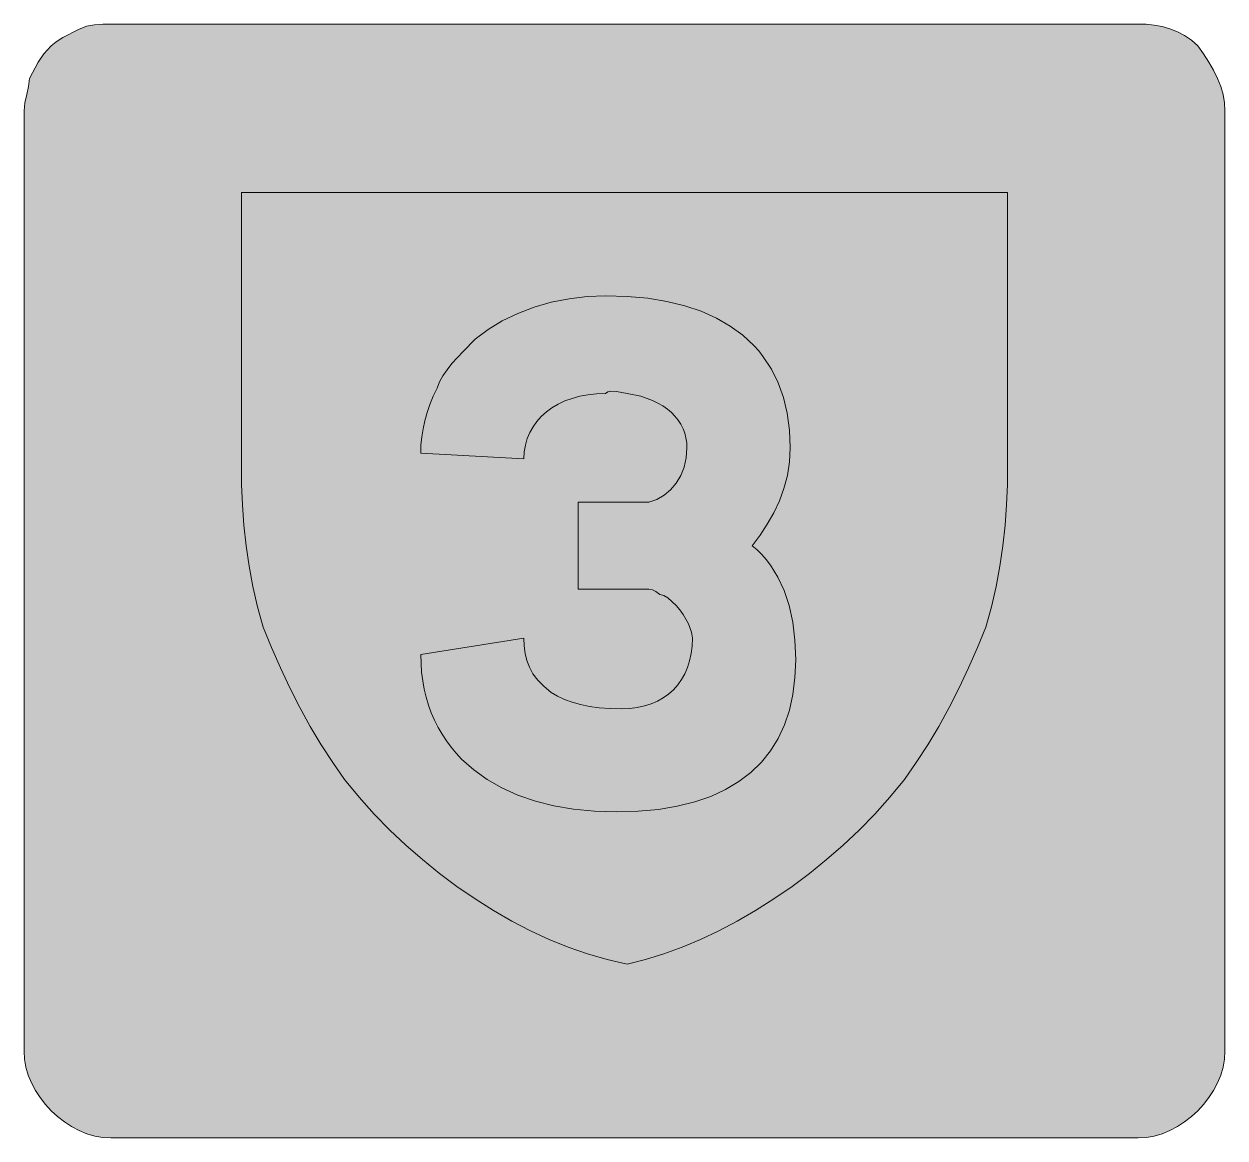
# Model space of a CAD drawing. Header units: metres. Extents: x 151 to 416, y 13 to 259.
import ezdxf

# ---------------------------------------------------------------- set-up
doc = ezdxf.new("R2010")
doc.units = ezdxf.units.M
for name, color, linetype, true_color in [('FILL_BLACK_000000', 7, 'Continuous', 0x000000), ('FILL_BLUE_0000FF', 7, 'Continuous', 0x0000ff), ('FILL_YELLOW_FFFF00', 7, 'Continuous', 0xffff00)]:
    doc.layers.add(name, color=color, linetype=linetype, true_color=true_color)

msp = doc.modelspace()

# ---------------------------------------------------------------- hatches: boundary and pattern name
at = {"layer": 'FILL_BLACK_000000', "true_color": 0x000000}
h = msp.add_hatch(color=7, dxfattribs=at)
h.dxf.hatch_style = 1
h.paths.add_polyline_path([(276.71, 84.87), (272.11, 85.33), (267.76, 86.08), (263.66, 87.12), (259.83, 88.44), (256.28, 90.04), (253.02, 91.9), (250.05, 94.02), (247.39, 96.4), (246.19, 97.68), (245.06, 99.02), (244.01, 100.42), (243.05, 101.88), (242.18, 103.4), (241.39, 104.97), (240.69, 106.6), (240.07, 108.29), (239.55, 110.03), (239.12, 111.82), (238.79, 113.67), (238.55, 115.57), (238.35, 119.52), (261.15, 123.12), (261.21, 121.37), (261.41, 119.73), (261.78, 118.16), (262.35, 116.67), (263.14, 115.23), (264.19, 113.84), (265.51, 112.47), (267.15, 111.12), (268.56, 110.28), (270.09, 109.54), (271.77, 108.93), (273.6, 108.42), (275.6, 108.03), (277.78, 107.74), (280.16, 107.58), (282.75, 107.52), (284.51, 107.59), (286.18, 107.8), (287.75, 108.14), (289.24, 108.61), (290.62, 109.2), (291.9, 109.92), (293.08, 110.76), (294.15, 111.72), (295.11, 112.79), (295.95, 113.97), (296.67, 115.25), (297.26, 116.63), (297.73, 118.12), (298.07, 119.69), (298.28, 121.36), (298.35, 123.12), (298.13, 124.41), (297.45, 126.27), (296.33, 128.35), (295.59, 129.37), (294.75, 130.32), (292.95, 131.97), (292.05, 132.51), (291.15, 132.72), (290.27, 133.41), (289.5, 133.77), (288.75, 133.92), (273.15, 133.92), (273.15, 153.12), (288.75, 153.12), (290.49, 153.73), (292.09, 154.66), (293.52, 155.86), (294.75, 157.32), (295.76, 159), (296.51, 160.88), (296.99, 162.93), (297.15, 165.12), (297.09, 166.23), (296.93, 167.31), (296.65, 168.35), (296.27, 169.36), (295.78, 170.32), (295.19, 171.24), (294.49, 172.1), (293.7, 172.92), (292.81, 173.68), (291.82, 174.38), (290.73, 175.01), (289.56, 175.58), (286.93, 176.51), (283.95, 177.12), (281.55, 177.57), (280.24, 177.63), (279.65, 177.46), (279.15, 177.12), (277.17, 177.05), (275.28, 176.85), (273.48, 176.51), (271.78, 176.05), (270.19, 175.47), (268.71, 174.78), (267.34, 173.98), (266.1, 173.07), (264.98, 172.07), (264, 170.97), (263.15, 169.78), (262.44, 168.51), (261.89, 167.17), (261.48, 165.75), (261.23, 164.27), (261.15, 162.72), (238.35, 163.92), (238.41, 165.72), (238.58, 167.52), (238.86, 169.32), (239.25, 171.12), (239.76, 172.92), (240.38, 174.72), (241.11, 176.52), (241.95, 178.32), (242.51, 179.67), (243.26, 181.02), (244.19, 182.37), (245.25, 183.72), (247.69, 186.42), (250.35, 189.12), (253.21, 191.26), (256.37, 193.15), (259.78, 194.79), (263.4, 196.17), (267.19, 197.26), (271.11, 198.06), (275.11, 198.55), (279.15, 198.72), (283.96, 198.58), (288.48, 198.16), (292.72, 197.47), (296.66, 196.51), (300.31, 195.28), (303.66, 193.78), (306.71, 192.03), (309.45, 190.02), (311.88, 187.76), (312.98, 186.53), (314, 185.24), (315.8, 182.48), (317.29, 179.48), (318.45, 176.24), (319.28, 172.77), (319.78, 169.06), (319.95, 165.12), (319.79, 162.03), (319.31, 159.04), (318.56, 156.18), (317.55, 153.42), (316.32, 150.78), (314.89, 148.24), (313.29, 145.83), (311.55, 143.52), (312.65, 142.58), (313.69, 141.55), (314.66, 140.44), (315.58, 139.24), (317.22, 136.6), (318.6, 133.62), (319.69, 130.3), (320.49, 126.64), (320.98, 122.65), (321.15, 118.32), (321, 114.38), (320.53, 110.67), (319.76, 107.2), (318.68, 103.96), (317.28, 100.96), (315.58, 98.2), (313.57, 95.68), (311.25, 93.42), (308.62, 91.41), (305.68, 89.66), (302.43, 88.16), (298.88, 86.93), (295.01, 85.97), (290.83, 85.28), (286.35, 84.86), (281.55, 84.72), (276.71, 84.87)])
at = {"layer": 'FILL_BLUE_0000FF', "true_color": 0x0000ff}
h = msp.add_hatch(color=7, dxfattribs=at)
h.dxf.hatch_style = 1
h.paths.add_polyline_path([(398.55, 258.66), (400.33, 258.48), (402.09, 258.15), (403.8, 257.67), (405.46, 257.02), (407.04, 256.19), (408.55, 255.16), (409.95, 253.92), (411.24, 252.12), (412.41, 250.32), (413.43, 248.52), (414.3, 246.72), (415, 244.92), (415.52, 243.12), (415.84, 241.32), (415.95, 239.52), (415.95, 31.92), (415.84, 30.12), (415.52, 28.34), (415, 26.58), (414.3, 24.87), (413.43, 23.21), (412.41, 21.63), (411.24, 20.12), (409.95, 18.72), (408.55, 17.43), (407.04, 16.26), (405.46, 15.24), (403.8, 14.37), (402.09, 13.67), (400.33, 13.15), (398.55, 12.83), (396.75, 12.72), (169.95, 12.72), (168.15, 12.83), (166.37, 13.15), (164.61, 13.67), (162.9, 14.37), (161.24, 15.24), (159.66, 16.26), (158.15, 17.43), (156.75, 18.72), (155.46, 20.12), (154.29, 21.63), (153.27, 23.21), (152.4, 24.87), (151.7, 26.58), (151.18, 28.34), (150.86, 30.12), (150.75, 31.92), (150.75, 239.52), (150.94, 241.32), (151.35, 243.12), (151.76, 244.92), (151.95, 246.72), (153.9, 250.32), (155.16, 252.12), (156.75, 253.92), (157.86, 254.82), (159.3, 255.72), (162.75, 257.52), (164.55, 258.21), (166.35, 258.57), (168.15, 258.7), (169.95, 258.72), (396.75, 258.72), (398.55, 258.66)])
at = {"layer": 'FILL_YELLOW_FFFF00', "true_color": 0xffff00}
h = msp.add_hatch(color=7, dxfattribs=at)
h.dxf.hatch_style = 1
h.paths.add_polyline_path([(279.5, 52.13), (275.16, 53.37), (270.89, 54.83), (266.7, 56.52), (262.56, 58.43), (258.47, 60.57), (254.4, 62.93), (250.35, 65.52), (246.36, 68.28), (242.48, 71.16), (238.71, 74.19), (235.05, 77.37), (231.51, 80.72), (228.08, 84.25), (224.76, 87.98), (221.55, 91.92), (218.91, 95.63), (216.38, 99.53), (213.96, 103.61), (211.65, 107.82), (209.46, 112.15), (207.38, 116.56), (205.41, 121.02), (203.55, 125.52), (202.31, 130.02), (201.28, 134.52), (200.45, 139.02), (199.8, 143.52), (199.32, 148.02), (198.99, 152.52), (198.81, 157.02), (198.75, 161.52), (198.75, 221.52), (367.95, 221.52), (367.95, 161.52), (367.89, 157.02), (367.71, 152.52), (367.38, 148.02), (366.9, 143.52), (366.25, 139.02), (365.42, 134.52), (364.39, 130.02), (363.15, 125.52), (361.29, 121.02), (359.33, 116.56), (357.24, 112.15), (355.05, 107.82), (352.74, 103.61), (350.33, 99.53), (347.79, 95.63), (345.15, 91.92), (341.94, 87.98), (338.63, 84.25), (335.19, 80.72), (331.65, 77.37), (327.99, 74.19), (324.23, 71.16), (320.34, 68.28), (316.35, 65.52), (312.3, 62.93), (308.25, 60.57), (304.2, 58.43), (300.15, 56.52), (296.1, 54.83), (292.05, 53.37), (288, 52.13), (283.95, 51.12), (279.5, 52.13)])

# ---------------------------------------------------------------- linework, layer by layer
at = {"layer": 'FILL_BLACK_000000', "lineweight": 0, "true_color": 0x000000}
msp.add_lwpolyline([(276.71, 84.87), (272.11, 85.33), (267.76, 86.08), (263.66, 87.12), (259.83, 88.44), (256.28, 90.04), (253.02, 91.9), (250.05, 94.02), (247.39, 96.4), (246.19, 97.68), (245.06, 99.02), (244.01, 100.42), (243.05, 101.88), (242.18, 103.4), (241.39, 104.97), (240.69, 106.6), (240.07, 108.29), (239.55, 110.03), (239.12, 111.82), (238.79, 113.67), (238.55, 115.57), (238.35, 119.52), (261.15, 123.12), (261.21, 121.37), (261.41, 119.73), (261.78, 118.16), (262.35, 116.67), (263.14, 115.23), (264.19, 113.84), (265.51, 112.47), (267.15, 111.12), (268.56, 110.28), (270.09, 109.54), (271.77, 108.93), (273.6, 108.42), (275.6, 108.03), (277.78, 107.74), (280.16, 107.58), (282.75, 107.52), (284.51, 107.59), (286.18, 107.8), (287.75, 108.14), (289.24, 108.61), (290.62, 109.2), (291.9, 109.92), (293.08, 110.76), (294.15, 111.72), (295.11, 112.79), (295.95, 113.97), (296.67, 115.25), (297.26, 116.63), (297.73, 118.12), (298.07, 119.69), (298.28, 121.36), (298.35, 123.12), (298.13, 124.41), (297.45, 126.27), (296.33, 128.35), (295.59, 129.37), (294.75, 130.32), (292.95, 131.97), (292.05, 132.51), (291.15, 132.72), (290.27, 133.41), (289.5, 133.77), (288.75, 133.92), (273.15, 133.92), (273.15, 153.12), (288.75, 153.12), (290.49, 153.73), (292.09, 154.66), (293.52, 155.86), (294.75, 157.32), (295.76, 159), (296.51, 160.88), (296.99, 162.93), (297.15, 165.12), (297.09, 166.23), (296.93, 167.31), (296.65, 168.35), (296.27, 169.36), (295.78, 170.32), (295.19, 171.24), (294.49, 172.1), (293.7, 172.92), (292.81, 173.68), (291.82, 174.38), (290.73, 175.01), (289.56, 175.58), (286.93, 176.51), (283.95, 177.12), (281.55, 177.57), (280.24, 177.63), (279.65, 177.46), (279.15, 177.12), (277.17, 177.05), (275.28, 176.85), (273.48, 176.51), (271.78, 176.05), (270.19, 175.47), (268.71, 174.78), (267.34, 173.98), (266.1, 173.07), (264.98, 172.07), (264, 170.97), (263.15, 169.78), (262.44, 168.51), (261.89, 167.17), (261.48, 165.75), (261.23, 164.27), (261.15, 162.72), (238.35, 163.92), (238.41, 165.72), (238.58, 167.52), (238.86, 169.32), (239.25, 171.12), (239.76, 172.92), (240.38, 174.72), (241.11, 176.52), (241.95, 178.32), (242.51, 179.67), (243.26, 181.02), (244.19, 182.37), (245.25, 183.72), (247.69, 186.42), (250.35, 189.12), (253.21, 191.26), (256.37, 193.15), (259.78, 194.79), (263.4, 196.17), (267.19, 197.26), (271.11, 198.06), (275.11, 198.55), (279.15, 198.72), (283.96, 198.58), (288.48, 198.16), (292.72, 197.47), (296.66, 196.51), (300.31, 195.28), (303.66, 193.78), (306.71, 192.03), (309.45, 190.02), (311.88, 187.76), (312.98, 186.53), (314, 185.24), (315.8, 182.48), (317.29, 179.48), (318.45, 176.24), (319.28, 172.77), (319.78, 169.06), (319.95, 165.12), (319.79, 162.03), (319.31, 159.04), (318.56, 156.18), (317.55, 153.42), (316.32, 150.78), (314.89, 148.24), (313.29, 145.83), (311.55, 143.52), (312.65, 142.58), (313.69, 141.55), (314.66, 140.44), (315.58, 139.24), (317.22, 136.6), (318.6, 133.62), (319.69, 130.3), (320.49, 126.64), (320.98, 122.65), (321.15, 118.32), (321, 114.38), (320.53, 110.67), (319.76, 107.2), (318.68, 103.96), (317.28, 100.96), (315.58, 98.2), (313.57, 95.68), (311.25, 93.42), (308.62, 91.41), (305.68, 89.66), (302.43, 88.16), (298.88, 86.93), (295.01, 85.97), (290.83, 85.28), (286.35, 84.86), (281.55, 84.72)], close=True, dxfattribs=at)
at = {"layer": 'FILL_BLUE_0000FF', "lineweight": 0, "true_color": 0x0000ff}
msp.add_lwpolyline([(398.55, 258.66), (400.33, 258.48), (402.09, 258.15), (403.8, 257.67), (405.46, 257.02), (407.04, 256.19), (408.55, 255.16), (409.95, 253.92), (411.24, 252.12), (412.41, 250.32), (413.43, 248.52), (414.3, 246.72), (415, 244.92), (415.52, 243.12), (415.84, 241.32), (415.95, 239.52), (415.95, 31.92), (415.84, 30.12), (415.52, 28.34), (415, 26.58), (414.3, 24.87), (413.43, 23.21), (412.41, 21.63), (411.24, 20.12), (409.95, 18.72), (408.55, 17.43), (407.04, 16.26), (405.46, 15.24), (403.8, 14.37), (402.09, 13.67), (400.33, 13.15), (398.55, 12.83), (396.75, 12.72), (169.95, 12.72), (168.15, 12.83), (166.37, 13.15), (164.61, 13.67), (162.9, 14.37), (161.24, 15.24), (159.66, 16.26), (158.15, 17.43), (156.75, 18.72), (155.46, 20.12), (154.29, 21.63), (153.27, 23.21), (152.4, 24.87), (151.7, 26.58), (151.18, 28.34), (150.86, 30.12), (150.75, 31.92), (150.75, 239.52), (150.94, 241.32), (151.35, 243.12), (151.76, 244.92), (151.95, 246.72), (153.9, 250.32), (155.16, 252.12), (156.75, 253.92), (157.86, 254.82), (159.3, 255.72), (162.75, 257.52), (164.55, 258.21), (166.35, 258.57), (168.15, 258.7), (169.95, 258.72), (396.75, 258.72)], close=True, dxfattribs=at)
at = {"layer": 'FILL_YELLOW_FFFF00', "lineweight": 0, "true_color": 0xffff00}
msp.add_lwpolyline([(279.5, 52.13), (275.16, 53.37), (270.89, 54.83), (266.7, 56.52), (262.56, 58.43), (258.47, 60.57), (254.4, 62.93), (250.35, 65.52), (246.36, 68.28), (242.48, 71.16), (238.71, 74.19), (235.05, 77.37), (231.51, 80.72), (228.08, 84.25), (224.76, 87.98), (221.55, 91.92), (218.91, 95.63), (216.38, 99.53), (213.96, 103.61), (211.65, 107.82), (209.46, 112.15), (207.38, 116.56), (205.41, 121.02), (203.55, 125.52), (202.31, 130.02), (201.28, 134.52), (200.45, 139.02), (199.8, 143.52), (199.32, 148.02), (198.99, 152.52), (198.81, 157.02), (198.75, 161.52), (198.75, 221.52), (367.95, 221.52), (367.95, 161.52), (367.89, 157.02), (367.71, 152.52), (367.38, 148.02), (366.9, 143.52), (366.25, 139.02), (365.42, 134.52), (364.39, 130.02), (363.15, 125.52), (361.29, 121.02), (359.33, 116.56), (357.24, 112.15), (355.05, 107.82), (352.74, 103.61), (350.33, 99.53), (347.79, 95.63), (345.15, 91.92), (341.94, 87.98), (338.63, 84.25), (335.19, 80.72), (331.65, 77.37), (327.99, 74.19), (324.23, 71.16), (320.34, 68.28), (316.35, 65.52), (312.3, 62.93), (308.25, 60.57), (304.2, 58.43), (300.15, 56.52), (296.1, 54.83), (292.05, 53.37), (288, 52.13), (283.95, 51.12)], close=True, dxfattribs=at)

doc.saveas('drawing.dxf')
